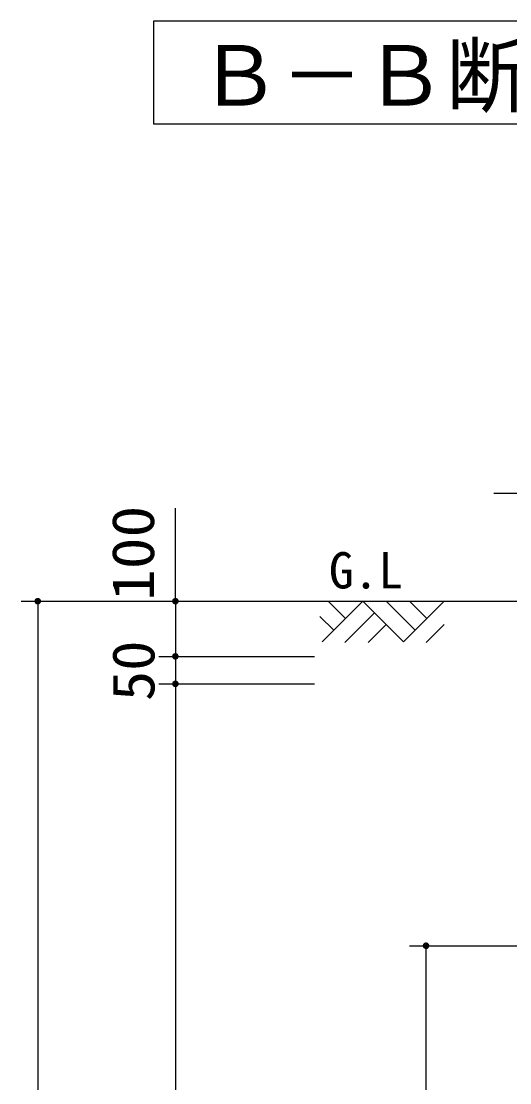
# Model space of a CAD drawing. Units: millimetres, scale not verified. Extents: x -8910 to 8910, y -6308 to 6308.
# Drawn here: x -136 to 751, y -1895 to 32 of the extents above; entities that cross this region are included whole.
import ezdxf
from ezdxf.enums import TextEntityAlignment as Align

# ---------------------------------------------------------------- set-up
doc = ezdxf.new("R2010")
doc.units = ezdxf.units.MM
doc.header["$LTSCALE"] = 30
for name, color, linetype, lineweight in [('0-2_躯体', 3, 'Continuous', 25), ('0-3_空気管', 3, 'Continuous', 25), ('0-5_製作', 5, 'Continuous', 25), ('0-7_機器', 2, 'Continuous', 25)]:
    doc.layers.add(name, color=color, linetype=linetype, lineweight=lineweight)
doc.styles.add('ＭＳ ゴシック', font='')
doc.styles.get('ＭＳ ゴシック').set_extended_font_data('MS Gothic')

msp = doc.modelspace()

# ---------------------------------------------------------------- linework, layer by layer
at = {"layer": '0-2_躯体'}
msp.add_lwpolyline([(2385.77, -154.68), (2385.77, 31.63), (104.18, 31.63), (104.18, -154.68)], close=True, dxfattribs=at)
at = {"layer": '0-3_空気管'}
for p, q in [((1018.48, -825.39), (722.43, -825.39)), ((452.92, -1052.43), (421.47, -1020.97)), ((579.48, -1073.64), (526.81, -1020.97)), ((632.15, -1020.97), (558.27, -1094.86)), ((600.69, -1052.43), (569.23, -1020.97)), ((431.71, -1073.64), (406.7, -1048.63)), ((505.6, -1042.19), (451.81, -1095.97)), ((526.81, -1063.4), (494.24, -1095.97)), ((632.15, -1063.4), (599.58, -1095.97))]:
    msp.add_line(p, q, dxfattribs=at)
msp.add_lwpolyline([(558.27, -1094.86), (484.38, -1020.97), (410.5, -1094.86)], dxfattribs=at)
at = {"layer": '0-5_製作', "color": 2}
for p, q in [((144.18, -1020.94), (144.18, -851.74)), ((-105.82, -1020.94), (-105.82, -3150.94)), ((114.18, -1020.94), (396.52, -1020.94)), ((114.18, -1120.94), (396.52, -1120.94)), ((144.18, -1120.94), (144.18, -1170.94)), ((114.18, -1170.94), (396.52, -1170.94)), ((144.18, -1170.94), (144.18, -2900.94)), ((569.26, -1646.14), (797.68, -1646.14)), ((599.26, -2896.14), (599.26, -1646.14))]:
    msp.add_line(p, q, dxfattribs=at)
msp.add_lwpolyline([(-135.82, -1020.94), (144.18, -1020.94), (144.18, -1120.94)], dxfattribs=at)
at = {"layer": '0-5_製作'}
for points in [[(-111.81, -1020.56), (-105.82, -1020.94), (-111.82, -1020.94)], [(-111.82, -1020.94), (-105.82, -1020.94), (-111.78, -1021.69)], [(-111.72, -1019.81), (-105.82, -1020.94), (-111.81, -1020.56)], [(-111.78, -1021.69), (-105.82, -1020.94), (-111.63, -1022.43)], [(-111.72, -1019.81), (-105.82, -1014.94), (-105.82, -1020.94)], [(-111.53, -1019.08), (-105.82, -1014.94), (-111.72, -1019.81)], [(-111.63, -1022.43), (-105.82, -1020.94), (-111.4, -1023.15)], [(-111.25, -1018.38), (-105.82, -1014.94), (-111.53, -1019.08)], [(-111.4, -1023.15), (-105.82, -1020.94), (-111.08, -1023.83)], [(-110.89, -1017.72), (-105.82, -1014.94), (-111.25, -1018.38)], [(-111.08, -1023.83), (-105.82, -1020.94), (-110.68, -1024.47)], [(-110.45, -1017.11), (-105.82, -1014.94), (-110.89, -1017.72)], [(-110.68, -1024.47), (-105.82, -1020.94), (-110.2, -1025.05)], [(-109.93, -1016.56), (-105.82, -1014.94), (-110.45, -1017.11)], [(-110.2, -1025.05), (-105.82, -1020.94), (-109.65, -1025.56)], [(-109.35, -1016.08), (-105.82, -1014.94), (-109.93, -1016.56)], [(-109.65, -1025.56), (-105.82, -1020.94), (-109.04, -1026)], [(-108.71, -1015.68), (-105.82, -1014.94), (-109.35, -1016.08)], [(-109.04, -1026), (-105.82, -1020.94), (-108.38, -1026.37)], [(-108.03, -1015.36), (-105.82, -1014.94), (-108.71, -1015.68)], [(-108.38, -1026.37), (-105.82, -1020.94), (-107.68, -1026.64)], [(-107.31, -1015.13), (-105.82, -1014.94), (-108.03, -1015.36)], [(-107.68, -1026.64), (-105.82, -1020.94), (-105.82, -1026.94)], [(-106.57, -1014.99), (-105.82, -1014.94), (-107.31, -1015.13)], [(-105.82, -1014.94), (-99.82, -1020.94), (-105.82, -1020.94)], [(-105.82, -1014.94), (-99.87, -1020.19), (-99.82, -1020.94)], [(-105.82, -1014.94), (-100.01, -1019.45), (-99.87, -1020.19)], [(-105.82, -1014.94), (-100.24, -1018.73), (-100.01, -1019.45)], [(-105.82, -1014.94), (-100.56, -1018.05), (-100.24, -1018.73)], [(-105.82, -1014.94), (-100.97, -1017.41), (-100.56, -1018.05)], [(-105.82, -1014.94), (-101.45, -1016.83), (-100.97, -1017.41)], [(-105.82, -1014.94), (-102, -1016.32), (-101.45, -1016.83)], [(-105.82, -1014.94), (-102.61, -1015.87), (-102, -1016.32)], [(-105.82, -1014.94), (-103.27, -1015.51), (-102.61, -1015.87)], [(-105.82, -1014.94), (-103.97, -1015.23), (-103.27, -1015.51)], [(-105.82, -1014.94), (-104.7, -1015.04), (-103.97, -1015.23)], [(-105.45, -1014.95), (-104.7, -1015.04), (-105.82, -1014.94)], [(-105.82, -1020.94), (-105.07, -1026.89), (-105.82, -1026.94)], [(-105.82, -1020.94), (-104.33, -1026.75), (-105.07, -1026.89)], [(-105.82, -1020.94), (-103.61, -1026.52), (-104.33, -1026.75)], [(-105.82, -1020.94), (-102.93, -1026.2), (-103.61, -1026.52)], [(-105.82, -1020.94), (-102.3, -1025.79), (-102.93, -1026.2)], [(-105.82, -1020.94), (-101.72, -1025.31), (-102.3, -1025.79)], [(-105.82, -1020.94), (-101.2, -1024.76), (-101.72, -1025.31)], [(-105.82, -1020.94), (-100.76, -1024.15), (-101.2, -1024.76)], [(-105.82, -1020.94), (-100.39, -1023.49), (-100.76, -1024.15)], [(-105.82, -1020.94), (-100.12, -1022.79), (-100.39, -1023.49)], [(-105.82, -1020.94), (-99.93, -1022.06), (-100.12, -1022.79)], [(-105.82, -1020.94), (-99.83, -1021.32), (-99.93, -1022.06)], [(-99.82, -1020.94), (-99.83, -1021.32), (-105.82, -1020.94)], [(138.18, -1020.94), (144.18, -1014.94), (144.18, -1020.94)], [(138.19, -1020.56), (144.18, -1014.94), (138.18, -1020.94)], [(138.22, -1021.69), (138.18, -1020.94), (144.18, -1020.94)], [(138.28, -1019.81), (144.18, -1014.94), (138.19, -1020.56)], [(138.22, -1021.69), (144.18, -1020.94), (138.37, -1022.43)], [(138.47, -1019.08), (144.18, -1014.94), (138.28, -1019.81)], [(138.37, -1022.43), (144.18, -1020.94), (138.6, -1023.15)], [(138.75, -1018.38), (144.18, -1014.94), (138.47, -1019.08)], [(138.6, -1023.15), (144.18, -1020.94), (138.92, -1023.83)], [(139.11, -1017.72), (144.18, -1014.94), (138.75, -1018.38)], [(138.92, -1023.83), (144.18, -1020.94), (139.32, -1024.47)], [(139.55, -1017.11), (144.18, -1014.94), (139.11, -1017.72)], [(139.32, -1024.47), (144.18, -1020.94), (139.8, -1025.05)], [(140.07, -1016.56), (144.18, -1014.94), (139.55, -1017.11)], [(139.8, -1025.05), (144.18, -1020.94), (140.35, -1025.56)], [(140.65, -1016.08), (144.18, -1014.94), (140.07, -1016.56)], [(140.35, -1025.56), (144.18, -1020.94), (140.96, -1026)], [(141.29, -1015.68), (144.18, -1014.94), (140.65, -1016.08)], [(140.96, -1026), (144.18, -1020.94), (141.62, -1026.37)], [(141.97, -1015.36), (144.18, -1014.94), (141.29, -1015.68)], [(141.62, -1026.37), (144.18, -1020.94), (142.32, -1026.64)], [(142.69, -1015.13), (144.18, -1014.94), (141.97, -1015.36)], [(142.32, -1026.64), (144.18, -1020.94), (143.05, -1026.83)], [(142.69, -1015.13), (143.43, -1014.99), (144.18, -1014.94)], [(143.05, -1026.83), (144.18, -1020.94), (143.8, -1026.93)], [(143.8, -1026.93), (144.18, -1020.94), (144.18, -1026.94)], [(144.18, -1014.94), (149.99, -1019.45), (144.18, -1020.94)], [(144.18, -1014.94), (149.76, -1018.73), (149.99, -1019.45)], [(144.18, -1014.94), (149.44, -1018.05), (149.76, -1018.73)], [(144.18, -1014.94), (149.03, -1017.41), (149.44, -1018.05)], [(144.18, -1014.94), (148.55, -1016.83), (149.03, -1017.41)], [(144.18, -1014.94), (148, -1016.32), (148.55, -1016.83)], [(144.18, -1014.94), (147.39, -1015.87), (148, -1016.32)], [(144.18, -1014.94), (146.73, -1015.51), (147.39, -1015.87)], [(144.18, -1014.94), (146.03, -1015.23), (146.73, -1015.51)], [(144.18, -1014.94), (145.3, -1015.04), (146.03, -1015.23)], [(144.18, -1014.94), (144.55, -1014.95), (145.3, -1015.04)], [(144.18, -1020.94), (149.99, -1019.45), (150.13, -1020.19)], [(144.18, -1020.94), (150.13, -1020.19), (150.18, -1020.94)], [(144.18, -1020.94), (146.39, -1026.52), (144.18, -1026.94)], [(144.18, -1020.94), (147.07, -1026.2), (146.39, -1026.52)], [(144.18, -1020.94), (147.7, -1025.79), (147.07, -1026.2)], [(144.18, -1020.94), (148.28, -1025.31), (147.7, -1025.79)], [(144.18, -1020.94), (148.8, -1024.76), (148.28, -1025.31)], [(144.18, -1020.94), (149.24, -1024.15), (148.8, -1024.76)], [(144.18, -1020.94), (149.61, -1023.49), (149.24, -1024.15)], [(144.18, -1020.94), (149.88, -1022.79), (149.61, -1023.49)], [(144.18, -1020.94), (150.07, -1022.06), (149.88, -1022.79)], [(144.18, -1020.94), (150.17, -1021.32), (150.07, -1022.06)], [(144.18, -1020.94), (150.18, -1020.94), (150.17, -1021.32)], [(-107.68, -1026.64), (-105.82, -1026.94), (-106.95, -1026.83)], [(-106.95, -1026.83), (-105.82, -1026.94), (-106.2, -1026.93)], [(144.18, -1026.94), (146.39, -1026.52), (145.67, -1026.75)], [(144.18, -1026.94), (145.67, -1026.75), (144.93, -1026.89)], [(138.18, -1120.94), (144.18, -1114.94), (144.18, -1120.94)], [(138.19, -1120.56), (144.18, -1114.94), (138.18, -1120.94)], [(138.28, -1119.81), (144.18, -1114.94), (138.19, -1120.56)], [(138.47, -1119.08), (144.18, -1114.94), (138.28, -1119.81)], [(138.75, -1118.38), (144.18, -1114.94), (138.47, -1119.08)], [(139.11, -1117.72), (144.18, -1114.94), (138.75, -1118.38)], [(139.55, -1117.11), (144.18, -1114.94), (139.11, -1117.72)], [(140.07, -1116.56), (144.18, -1114.94), (139.55, -1117.11)], [(140.65, -1116.08), (144.18, -1114.94), (140.07, -1116.56)], [(141.29, -1115.68), (144.18, -1114.94), (140.65, -1116.08)], [(141.97, -1115.36), (144.18, -1114.94), (141.29, -1115.68)], [(142.69, -1115.13), (144.18, -1114.94), (141.97, -1115.36)], [(142.69, -1115.13), (143.43, -1114.99), (144.18, -1114.94)], [(144.18, -1114.94), (149.99, -1119.45), (144.18, -1120.94)], [(144.18, -1114.94), (149.76, -1118.73), (149.99, -1119.45)], [(144.18, -1114.94), (149.44, -1118.05), (149.76, -1118.73)], [(144.18, -1114.94), (149.03, -1117.41), (149.44, -1118.05)], [(144.18, -1114.94), (148.55, -1116.83), (149.03, -1117.41)], [(144.18, -1114.94), (148, -1116.32), (148.55, -1116.83)], [(144.18, -1114.94), (147.39, -1115.87), (148, -1116.32)], [(144.18, -1114.94), (146.73, -1115.51), (147.39, -1115.87)], [(144.18, -1114.94), (146.03, -1115.23), (146.73, -1115.51)], [(144.18, -1114.94), (145.3, -1115.05), (146.03, -1115.23)], [(144.18, -1114.94), (144.55, -1114.95), (145.3, -1115.05)], [(138.18, -1120.94), (144.18, -1120.94), (138.22, -1121.69)], [(138.22, -1121.69), (144.18, -1120.94), (138.37, -1122.43)], [(138.37, -1122.43), (144.18, -1120.94), (138.6, -1123.15)], [(138.6, -1123.15), (144.18, -1120.94), (138.92, -1123.83)], [(138.92, -1123.83), (144.18, -1120.94), (139.32, -1124.47)], [(139.32, -1124.47), (144.18, -1120.94), (139.8, -1125.05)], [(139.8, -1125.05), (144.18, -1120.94), (140.35, -1125.56)], [(140.35, -1125.56), (144.18, -1120.94), (140.96, -1126)], [(140.96, -1126), (144.18, -1120.94), (141.62, -1126.37)], [(141.62, -1126.37), (144.18, -1120.94), (142.32, -1126.65)], [(142.32, -1126.65), (144.18, -1120.94), (143.05, -1126.83)], [(143.05, -1126.83), (144.18, -1120.94), (143.8, -1126.93)], [(143.8, -1126.93), (144.18, -1120.94), (144.18, -1126.94)], [(144.18, -1120.94), (149.99, -1119.45), (150.13, -1120.19)], [(144.18, -1120.94), (150.13, -1120.19), (150.18, -1120.94)], [(144.18, -1120.94), (146.39, -1126.52), (144.18, -1126.94)], [(144.18, -1120.94), (147.07, -1126.2), (146.39, -1126.52)], [(144.18, -1120.94), (147.7, -1125.79), (147.07, -1126.2)], [(144.18, -1120.94), (148.28, -1125.31), (147.7, -1125.79)], [(144.18, -1120.94), (148.8, -1124.76), (148.28, -1125.31)], [(144.18, -1120.94), (149.24, -1124.15), (148.8, -1124.76)], [(144.18, -1120.94), (149.61, -1123.49), (149.24, -1124.15)], [(144.18, -1120.94), (149.88, -1122.79), (149.61, -1123.49)], [(144.18, -1120.94), (150.07, -1122.06), (149.88, -1122.79)], [(144.18, -1120.94), (150.17, -1121.32), (150.07, -1122.06)], [(144.18, -1120.94), (150.18, -1120.94), (150.17, -1121.32)], [(144.18, -1126.94), (146.39, -1126.52), (145.67, -1126.75)], [(144.18, -1126.94), (145.67, -1126.75), (144.93, -1126.89)], [(138.18, -1170.94), (144.18, -1164.94), (144.18, -1170.94)], [(138.19, -1170.56), (144.18, -1164.94), (138.18, -1170.94)], [(138.18, -1170.94), (144.18, -1170.94), (138.22, -1171.69)], [(138.28, -1169.81), (144.18, -1164.94), (138.19, -1170.56)], [(138.22, -1171.69), (144.18, -1170.94), (138.37, -1172.43)], [(138.47, -1169.08), (144.18, -1164.94), (138.28, -1169.81)], [(138.37, -1172.43), (144.18, -1170.94), (138.6, -1173.15)], [(138.75, -1168.38), (144.18, -1164.94), (138.47, -1169.08)], [(138.6, -1173.15), (144.18, -1170.94), (138.92, -1173.83)], [(139.11, -1167.72), (144.18, -1164.94), (138.75, -1168.38)], [(138.92, -1173.83), (144.18, -1170.94), (139.32, -1174.47)], [(139.55, -1167.11), (144.18, -1164.94), (139.11, -1167.72)], [(139.32, -1174.47), (144.18, -1170.94), (139.8, -1175.05)], [(140.07, -1166.56), (144.18, -1164.94), (139.55, -1167.11)], [(139.8, -1175.05), (144.18, -1170.94), (140.35, -1175.56)], [(140.65, -1166.08), (144.18, -1164.94), (140.07, -1166.56)], [(140.35, -1175.56), (144.18, -1170.94), (140.96, -1176)], [(141.29, -1165.68), (144.18, -1164.94), (140.65, -1166.08)], [(140.96, -1176), (144.18, -1170.94), (141.62, -1176.37)], [(141.97, -1165.36), (144.18, -1164.94), (141.29, -1165.68)], [(141.62, -1176.37), (144.18, -1170.94), (142.32, -1176.64)], [(142.69, -1165.13), (144.18, -1164.94), (141.97, -1165.36)], [(142.32, -1176.64), (144.18, -1170.94), (143.05, -1176.83)], [(143.43, -1164.99), (144.18, -1164.94), (142.69, -1165.13)], [(143.05, -1176.83), (144.18, -1170.94), (143.8, -1176.93)], [(143.8, -1176.93), (144.18, -1170.94), (144.18, -1176.94)], [(144.18, -1164.94), (150.13, -1170.19), (144.18, -1170.94)], [(144.18, -1164.94), (149.99, -1169.45), (150.13, -1170.19)], [(144.18, -1164.94), (149.76, -1168.73), (149.99, -1169.45)], [(144.18, -1164.94), (149.44, -1168.05), (149.76, -1168.73)], [(144.18, -1164.94), (149.03, -1167.41), (149.44, -1168.05)], [(144.18, -1164.94), (148.55, -1166.83), (149.03, -1167.41)], [(144.18, -1164.94), (148, -1166.32), (148.55, -1166.83)], [(144.18, -1164.94), (147.39, -1165.87), (148, -1166.32)], [(144.18, -1164.94), (146.73, -1165.51), (147.39, -1165.87)], [(144.18, -1164.94), (146.03, -1165.23), (146.73, -1165.51)], [(144.18, -1164.94), (145.3, -1165.04), (146.03, -1165.23)], [(144.18, -1164.94), (144.55, -1164.95), (145.3, -1165.04)], [(144.18, -1170.94), (150.13, -1170.19), (150.18, -1170.94)], [(144.18, -1170.94), (145.67, -1176.75), (144.18, -1176.94)], [(144.18, -1170.94), (146.39, -1176.52), (145.67, -1176.75)], [(144.18, -1170.94), (147.07, -1176.2), (146.39, -1176.52)], [(144.18, -1170.94), (147.7, -1175.79), (147.07, -1176.2)], [(144.18, -1170.94), (148.28, -1175.31), (147.7, -1175.79)], [(144.18, -1170.94), (148.8, -1174.76), (148.28, -1175.31)], [(144.18, -1170.94), (149.24, -1174.15), (148.8, -1174.76)], [(144.18, -1170.94), (149.61, -1173.49), (149.24, -1174.15)], [(144.18, -1170.94), (149.88, -1172.79), (149.61, -1173.49)], [(144.18, -1170.94), (150.07, -1172.06), (149.88, -1172.79)], [(144.18, -1170.94), (150.17, -1171.32), (150.07, -1172.06)], [(144.18, -1170.94), (150.18, -1170.94), (150.17, -1171.32)], [(144.18, -1176.94), (145.67, -1176.75), (144.93, -1176.89)], [(593.26, -1646.14), (599.26, -1640.14), (599.26, -1646.14)], [(593.27, -1645.76), (599.26, -1640.14), (593.26, -1646.14)], [(593.45, -1647.63), (593.26, -1646.14), (599.26, -1646.14)], [(593.31, -1646.89), (593.26, -1646.14), (593.45, -1647.63)], [(593.37, -1645.01), (599.26, -1640.14), (593.27, -1645.76)], [(593.55, -1644.28), (599.26, -1640.14), (593.37, -1645.01)], [(593.45, -1647.63), (599.26, -1646.14), (593.68, -1648.35)], [(593.83, -1643.58), (599.26, -1640.14), (593.55, -1644.28)], [(593.68, -1648.35), (599.26, -1646.14), (594, -1649.03)], [(594.19, -1642.92), (599.26, -1640.14), (593.83, -1643.58)], [(594, -1649.03), (599.26, -1646.14), (594.41, -1649.66)], [(594.64, -1642.31), (599.26, -1640.14), (594.19, -1642.92)], [(594.41, -1649.66), (599.26, -1646.14), (594.89, -1650.25)], [(595.15, -1641.76), (599.26, -1640.14), (594.64, -1642.31)], [(594.89, -1650.25), (599.26, -1646.14), (595.44, -1650.76)], [(595.73, -1641.28), (599.26, -1640.14), (595.15, -1641.76)], [(595.44, -1650.76), (599.26, -1646.14), (596.05, -1651.2)], [(595.73, -1641.28), (598.51, -1640.19), (599.26, -1640.14)], [(596.37, -1640.88), (598.51, -1640.19), (595.73, -1641.28)], [(596.05, -1651.2), (599.26, -1646.14), (596.71, -1651.57)], [(596.37, -1640.88), (597.77, -1640.33), (598.51, -1640.19)], [(597.05, -1640.56), (597.77, -1640.33), (596.37, -1640.88)], [(596.71, -1651.57), (599.26, -1646.14), (597.41, -1651.84)], [(597.41, -1651.84), (599.26, -1646.14), (598.14, -1652.03)], [(598.14, -1652.03), (599.26, -1646.14), (598.88, -1652.13)], [(598.88, -1652.13), (599.26, -1646.14), (599.26, -1652.14)], [(599.26, -1640.14), (604.84, -1643.93), (599.26, -1646.14)], [(599.26, -1640.14), (604.52, -1643.25), (604.84, -1643.93)], [(599.26, -1640.14), (604.11, -1642.61), (604.52, -1643.25)], [(599.26, -1640.14), (603.63, -1642.03), (604.11, -1642.61)], [(599.26, -1640.14), (603.08, -1641.52), (603.63, -1642.03)], [(599.26, -1640.14), (602.48, -1641.07), (603.08, -1641.52)], [(599.26, -1640.14), (601.81, -1640.71), (602.48, -1641.07)], [(599.26, -1640.14), (601.11, -1640.43), (601.81, -1640.71)], [(599.26, -1640.14), (600.38, -1640.24), (601.11, -1640.43)], [(599.26, -1640.14), (599.64, -1640.15), (600.38, -1640.24)], [(599.26, -1646.14), (604.84, -1643.93), (605.07, -1644.65)], [(599.26, -1646.14), (605.07, -1644.65), (605.21, -1645.39)], [(599.26, -1646.14), (605.21, -1645.39), (605.26, -1646.14)], [(599.26, -1646.14), (603.37, -1650.51), (599.26, -1652.14)], [(599.26, -1646.14), (603.88, -1649.96), (603.37, -1650.51)], [(599.26, -1646.14), (604.33, -1649.35), (603.88, -1649.96)], [(599.26, -1646.14), (604.69, -1648.69), (604.33, -1649.35)], [(599.26, -1646.14), (604.97, -1647.99), (604.69, -1648.69)], [(599.26, -1646.14), (605.15, -1647.26), (604.97, -1647.99)], [(599.26, -1646.14), (605.25, -1646.51), (605.15, -1647.26)], [(599.26, -1646.14), (605.26, -1646.14), (605.25, -1646.51)], [(599.26, -1652.14), (603.37, -1650.51), (602.79, -1650.99)], [(599.26, -1652.14), (602.79, -1650.99), (600.01, -1652.09)], [(600.01, -1652.09), (602.79, -1650.99), (602.15, -1651.4)], [(600.01, -1652.09), (602.15, -1651.4), (600.75, -1651.95)], [(600.75, -1651.95), (602.15, -1651.4), (601.47, -1651.72)]]:
    msp.add_solid(points, dxfattribs=at)
at = {"layer": '0-7_機器'}
msp.add_line((10.41, -1020.94), (2511.97, -1020.94), dxfattribs=at)

# ---------------------------------------------------------------- texts
at = {"layer": '0-2_躯体', "color": 4, "style": 'ＭＳ ゴシック'}
msp.add_text('Ｂ－Ｂ断面配筋図', height=110, dxfattribs=at).set_placement((185.42, -154.64), align=Align.BOTTOM_LEFT)
at = {"layer": '0-3_空気管', "color": 4, "style": 'ＭＳ ゴシック'}
msp.add_text('G.L', height=65.98, dxfattribs=at).set_placement((422.91, -1017.56), align=Align.BOTTOM_LEFT)
at = {"layer": '0-5_製作', "color": 4, "style": 'ＭＳ ゴシック'}
for s, width, p in [('100', 1.1, (128.56, -1020.43)), ('50', 1.05, (129.18, -1202.19))]:
    msp.add_text(s, height=76.98, rotation=90, dxfattribs=dict(at, width=width)).set_placement(p, align=Align.BOTTOM_LEFT)

doc.saveas('drawing.dxf')
